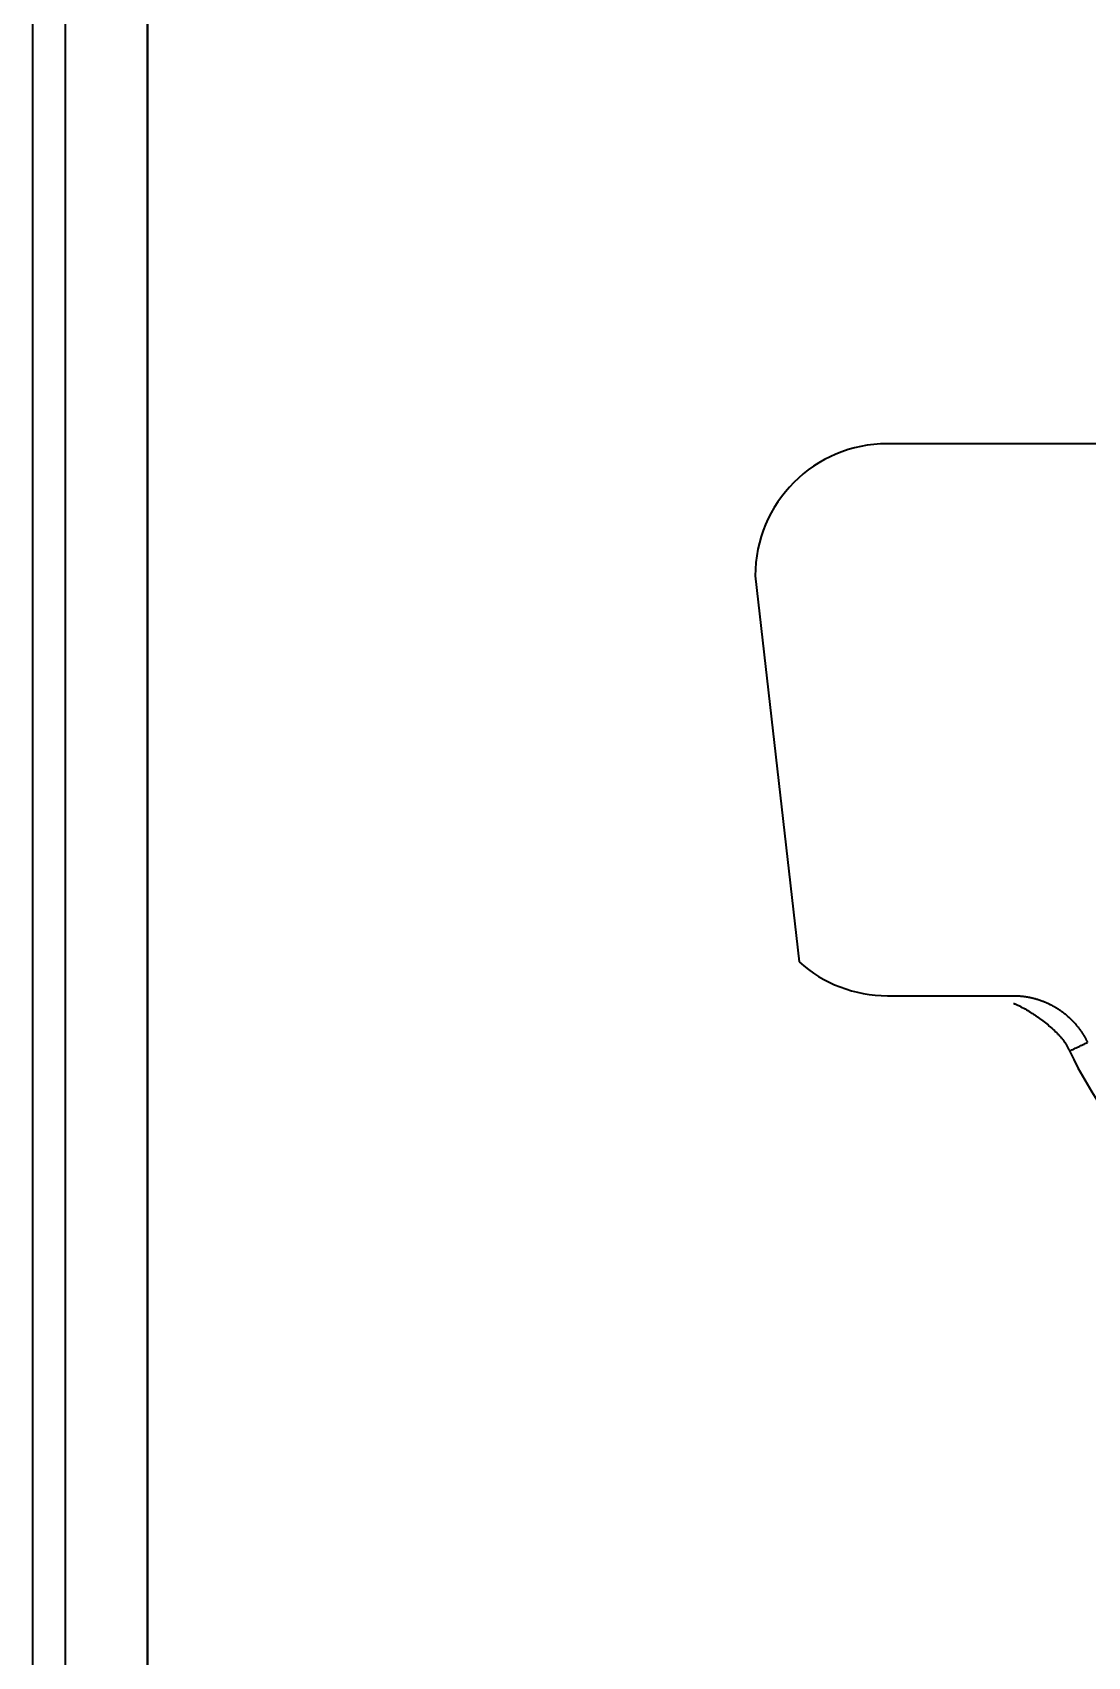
# Model space of a CAD drawing. Extents: x 53 to 4124, y 6244 to 10190.
# Drawn here: x 2213.48 to 2239.14, y 9391.09 to 9430.62 of the extents above; entities that cross this region are included whole.
import ezdxf

# ---------------------------------------------------------------- set-up
doc = ezdxf.new("R2010")
doc.units = 0
doc.header["$LTSCALE"] = 5
doc.layers.add('1', color=7, linetype='CONTINUOUS', true_color=0xffffff)

msp = doc.modelspace()

# ---------------------------------------------------------------- linework, layer by layer
at = {"layer": '1', "color": 7, "linetype": 'Continuous', "lineweight": 35}
for p, q in [((2214.275, 9378.493), (2214.275, 10018.343)), ((2216.275, 9469.895), (2216.275, 9378.193)), ((2216.275, 9382.393), (2216.275, 9468.394)), ((2213.475, 9432.928), (2213.475, 9361.493)), ((2248.275, 9420.611), (2234.275, 9420.611)), ((2231.058, 9417.393), (2232.128, 9407.997)), ((2234.275, 9407.176), (2237.339, 9407.176))]:
    msp.add_line(p, q, dxfattribs=at)
for centre, radius, start, end in [((2234.275, 9417.393), 3.217, 90, 180), ((2234.275, 9410.393), 3.217, 228.1289, 270), ((2248.275, 9410.393), 10.6, 205.5003, 244.4997)]:
    msp.add_arc(centre, radius, start, end, dxfattribs=at)
for points, knots in [([(2237.339, 9407.176), (2237.347, 9407.176), (2237.363, 9407.176), (2237.386, 9407.175), (2237.41, 9407.175), (2237.433, 9407.174), (2237.456, 9407.172), (2237.48, 9407.171), (2237.503, 9407.169), (2237.527, 9407.167), (2237.55, 9407.165), (2237.573, 9407.162), (2237.596, 9407.159), (2237.62, 9407.156), (2237.643, 9407.153), (2237.666, 9407.149), (2237.689, 9407.145), (2237.712, 9407.141), (2237.735, 9407.136), (2237.758, 9407.131), (2237.781, 9407.126), (2237.804, 9407.121), (2237.827, 9407.116), (2237.849, 9407.11), (2237.872, 9407.104), (2237.895, 9407.097), (2237.917, 9407.091), (2237.939, 9407.084), (2237.962, 9407.076), (2237.984, 9407.069), (2238.006, 9407.061), (2238.028, 9407.053), (2238.05, 9407.045), (2238.072, 9407.037), (2238.094, 9407.028), (2238.115, 9407.019), (2238.137, 9407.01), (2238.158, 9407), (2238.18, 9406.991), (2238.201, 9406.981), (2238.222, 9406.97), (2238.243, 9406.96), (2238.264, 9406.949), (2238.285, 9406.938), (2238.305, 9406.927), (2238.326, 9406.916), (2238.346, 9406.904), (2238.366, 9406.892), (2238.386, 9406.88), (2238.406, 9406.867), (2238.426, 9406.855), (2238.445, 9406.842), (2238.465, 9406.829), (2238.484, 9406.816), (2238.503, 9406.802), (2238.522, 9406.788), (2238.541, 9406.774), (2238.56, 9406.76), (2238.578, 9406.746), (2238.596, 9406.731), (2238.615, 9406.716), (2238.633, 9406.701), (2238.65, 9406.686), (2238.668, 9406.67), (2238.685, 9406.655), (2238.703, 9406.639), (2238.72, 9406.623), (2238.736, 9406.607), (2238.753, 9406.59), (2238.77, 9406.573), (2238.786, 9406.556), (2238.802, 9406.539), (2238.818, 9406.522), (2238.833, 9406.505), (2238.849, 9406.487), (2238.864, 9406.469), (2238.879, 9406.451), (2238.894, 9406.433), (2238.909, 9406.415), (2238.923, 9406.396), (2238.937, 9406.378), (2238.951, 9406.359), (2238.965, 9406.34), (2238.979, 9406.321), (2238.992, 9406.302), (2239.005, 9406.282), (2239.018, 9406.262), (2239.03, 9406.243), (2239.043, 9406.223), (2239.055, 9406.203), (2239.067, 9406.183), (2239.078, 9406.162), (2239.09, 9406.142), (2239.101, 9406.121), (2239.112, 9406.1), (2239.123, 9406.08), (2239.133, 9406.059), (2239.14, 9406.045), (2239.143, 9406.038)], [0, 0, 0, 0, 0.010418, 0.020837, 0.031255, 0.041673, 0.052091, 0.062509, 0.072927, 0.083344, 0.093762, 0.10418, 0.114597, 0.125015, 0.135432, 0.145849, 0.156267, 0.166684, 0.177101, 0.187518, 0.197935, 0.208352, 0.218769, 0.229186, 0.239602, 0.250019, 0.260436, 0.270853, 0.281269, 0.291686, 0.302102, 0.312519, 0.322935, 0.333352, 0.343768, 0.354184, 0.3646, 0.375017, 0.385433, 0.395849, 0.406265, 0.416682, 0.427098, 0.437514, 0.44793, 0.458346, 0.468762, 0.479178, 0.489594, 0.50001, 0.510426, 0.520842, 0.531258, 0.541674, 0.55209, 0.562506, 0.572922, 0.583338, 0.593754, 0.60417, 0.614586, 0.625002, 0.635418, 0.645834, 0.65625, 0.666666, 0.677083, 0.687499, 0.697915, 0.708331, 0.718747, 0.729163, 0.73958, 0.749996, 0.760412, 0.770829, 0.781245, 0.791661, 0.802078, 0.812494, 0.822911, 0.833327, 0.843744, 0.854161, 0.864577, 0.874994, 0.885411, 0.895828, 0.906245, 0.916662, 0.927079, 0.937496, 0.947913, 0.95833, 0.968748, 0.979165, 0.989582, 1, 1, 1, 1]), ([(2237.345, 9406.988), (2237.348, 9406.987), (2237.351, 9406.986), (2237.355, 9406.985), (2237.356, 9406.984), (2237.357, 9406.984), (2237.359, 9406.983), (2237.361, 9406.982), (2237.369, 9406.979), (2237.375, 9406.976), (2237.393, 9406.969), (2237.405, 9406.964), (2237.44, 9406.948), (2237.464, 9406.937), (2237.534, 9406.903), (2237.579, 9406.879), (2237.67, 9406.827), (2237.714, 9406.8), (2237.77, 9406.765), (2237.781, 9406.758), (2237.804, 9406.743), (2237.815, 9406.736), (2237.848, 9406.714), (2237.871, 9406.699), (2237.915, 9406.669), (2237.937, 9406.654), (2237.981, 9406.622), (2238.003, 9406.606), (2238.067, 9406.557), (2238.11, 9406.524), (2238.193, 9406.454), (2238.235, 9406.419), (2238.316, 9406.345), (2238.357, 9406.307), (2238.396, 9406.268)], [0, 0, 0, 0, 0.007813, 0.007813, 0.009766, 0.009766, 0.011719, 0.015625, 0.015625, 0.03125, 0.03125, 0.0625, 0.0625, 0.125, 0.125, 0.25, 0.25, 0.375, 0.375, 0.40625, 0.40625, 0.4375, 0.4375, 0.5, 0.5, 0.5625, 0.5625, 0.625, 0.625, 0.75, 0.75, 0.875, 0.875, 1, 1, 1, 1])]:
    msp.add_open_spline(points, degree=3, knots=knots, dxfattribs=at)
for points, degree in [([(2238.397, 9406.269), (2238.59, 9406.082), (2238.708, 9405.83)], 2), ([(2238.708, 9405.83), (2239.143, 9406.038)], 1)]:
    msp.add_open_spline(points, degree=degree, dxfattribs=at)

doc.saveas('drawing.dxf')
